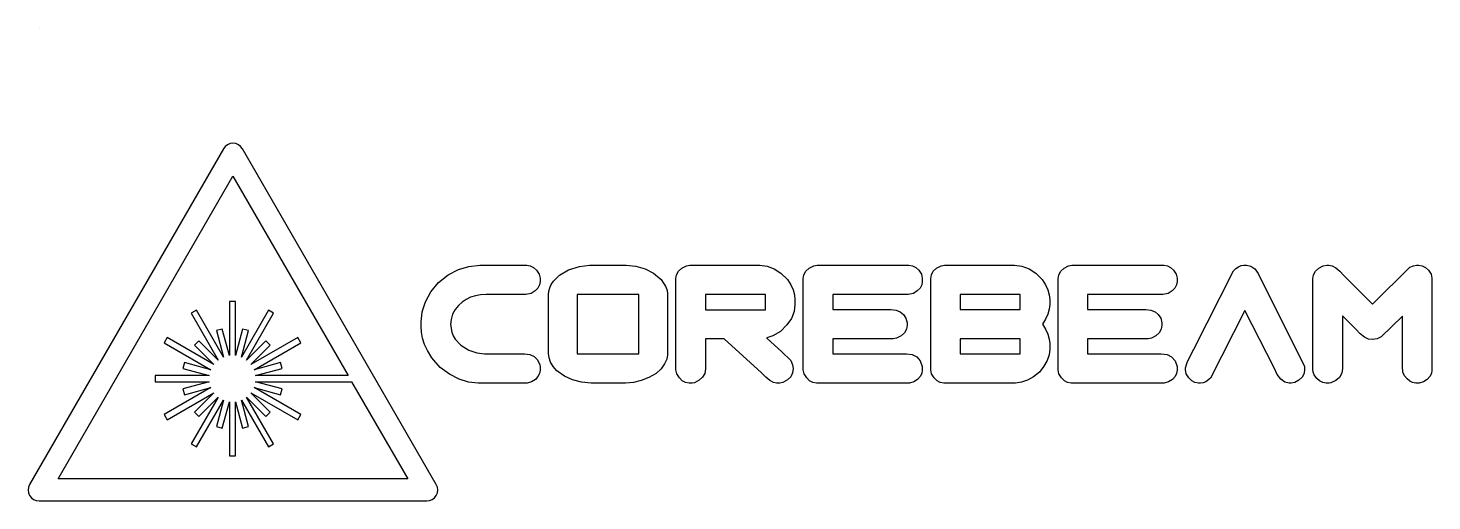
# Model space of a CAD drawing. Extents: x 0 to 100, y 0 to 33.7.
import ezdxf

# ---------------------------------------------------------------- set-up
doc = ezdxf.new("R2010")
doc.units = 0
doc.layers.get('0').update_dxf_attribs({"linetype": 'CONTINUOUS'})

msp = doc.modelspace()

# ---------------------------------------------------------------- linework, layer by layer
at = {"color": 7}
for points in [[(0.821248, 33.692064), (0.821248, 33.692064), (0.821248, 33.692064)], [(14.605652, 25.492515), (14.403035, 25.465226), (14.217065, 25.387312), (14.056637, 25.264701), (13.930642, 25.103322), (0.123349, 1.187605), (0.04399, 0.996884), (0.017537, 0.796585), (0.04399, 0.597198), (0.123349, 0.409214), (0.249581, 0.245782), (0.410532, 0.1234), (0.597024, 0.046626), (0.799879, 0.020021), (28.412945, 0.020021), (28.615801, 0.04731), (28.802294, 0.125224), (28.963245, 0.247835), (29.089477, 0.409214), (29.168836, 0.599935), (29.195289, 0.800234), (29.168836, 0.999621), (29.089477, 1.187605), (15.282182, 25.103322), (15.155951, 25.266753), (14.994999, 25.389136), (14.808507, 25.46591), (14.605652, 25.492515), (14.605652, 25.492515)], [(14.605652, 23.148225), (22.807629, 8.945654), (16.220203, 8.945654), (18.102324, 9.450392), (17.989823, 9.869994), (16.107701, 9.365257), (19.437141, 11.286905), (19.219739, 11.663937), (15.887259, 9.739249), (17.267684, 11.119674), (16.960585, 11.426771), (15.58472, 10.049389), (17.504849, 13.378826), (17.129337, 13.594709), (15.206168, 10.263748), (15.710905, 12.147392), (15.291304, 12.259891), (14.788087, 10.380811), (14.788087, 14.222589), (14.353284, 14.222589), (14.353284, 10.37625), (13.848547, 12.259891), (13.428946, 12.147392), (13.933683, 10.26679), (12.010513, 13.594709), (11.635001, 13.378826), (13.558171, 10.046346), (12.179266, 11.426771), (11.872167, 11.119674), (13.249552, 9.740767), (9.920112, 11.663937), (9.70271, 11.286905), (13.03063, 9.365257), (11.150028, 9.869994), (11.037526, 9.450392), (12.919648, 8.945654), (9.074829, 8.945654), (9.074829, 8.510851), (12.919648, 8.510851), (11.037526, 8.006114), (11.150028, 7.586514), (13.03215, 8.091252), (9.70271, 6.169601), (9.920112, 5.792569), (13.249552, 7.71422), (11.872167, 6.336834), (12.179266, 6.029734), (13.556651, 7.408641), (11.635001, 4.0792), (12.010513, 3.861799), (13.933683, 7.192758), (13.428946, 5.309116), (13.848547, 5.196614), (14.353284, 7.081777), (14.353284, 3.233917), (14.788087, 3.233917), (14.788087, 7.074177), (15.291304, 5.196614), (15.710905, 5.309116), (15.206168, 7.19124), (17.129337, 3.861799), (17.504849, 4.0792), (15.5832, 7.408641), (16.960585, 6.029734), (17.267684, 6.336834), (15.890299, 7.71422), (19.219739, 5.792569), (19.437141, 6.169601), (16.109221, 8.091252), (17.989823, 7.586514), (18.102324, 8.006114), (16.220203, 8.510851), (23.058477, 8.510851), (27.059887, 1.581359), (2.151419, 1.581359), (14.605652, 23.148225), (14.605652, 23.148225)], [(32.180445, 16.800538), (35.530299, 16.800538), (35.785332, 16.761438), (36.018446, 16.644147), (36.229641, 16.448667), (36.418915, 16.174998), (36.483222, 15.876844), (36.483222, 15.642997), (36.443756, 15.401839), (36.32537, 15.181145), (36.128064, 14.980915), (35.851838, 14.801149), (35.465989, 14.719303), (32.648138, 14.719303), (32.244751, 14.697378), (31.870596, 14.631607), (31.525671, 14.52199), (31.209978, 14.368528), (30.923515, 14.17122), (30.666284, 13.930067), (30.438284, 13.645067), (30.239516, 13.316222), (30.143053, 12.93768), (30.110901, 12.573759), (30.192015, 12.031891), (30.293409, 11.782058), (30.435361, 11.546293), (30.84094, 11.116966), (31.408751, 10.743909), (31.971441, 10.559753), (32.513676, 10.49837), (35.366604, 10.49837), (35.742216, 10.449772), (36.050601, 10.303983), (36.291757, 10.061002), (36.465685, 9.720829), (36.483211, 9.557137), (36.483211, 9.32329), (36.445572, 9.089808), (36.332667, 8.874596), (36.144495, 8.677654), (35.881056, 8.49898), (35.565365, 8.417134), (32.075202, 8.417134), (31.391199, 8.486192), (30.713043, 8.693365), (30.040734, 9.038654), (29.374273, 9.52206), (28.767731, 10.20606), (28.456424, 10.72637), (28.259481, 11.169216), (28.118808, 11.603293), (28.034404, 12.028602), (28.006269, 12.445143), (28.006269, 12.75499), (28.084461, 13.4927), (28.319038, 14.20922), (28.710001, 14.90455), (29.257348, 15.578689), (29.944272, 16.113244), (30.660428, 16.49507), (31.405815, 16.724168), (32.180434, 16.800538), (32.180445, 16.800538)], [(39.99677, 16.800538), (42.610007, 16.800538), (43.311909, 16.737688), (43.961929, 16.549147), (44.560066, 16.234917), (45.106322, 15.794997), (45.44393, 15.257145), (45.528335, 15.01453), (45.556475, 14.789456), (45.556475, 10.428215), (45.505316, 10.103752), (45.351853, 9.773444), (45.096085, 9.437289), (44.738013, 9.095289), (44.224643, 8.798596), (43.690083, 8.586673), (43.134333, 8.459519), (42.557392, 8.417134), (40.107847, 8.417134), (39.423479, 8.471576), (38.790997, 8.634903), (38.2104, 8.907116), (37.681687, 9.288213), (37.418245, 9.590386), (37.230072, 9.894752), (37.117167, 10.20131), (37.079532, 10.510062), (37.079532, 14.70761), (37.101638, 14.961551), (37.167956, 15.205992), (37.278485, 15.440934), (37.433225, 15.666377), (37.875341, 16.088763), (38.494304, 16.473153), (39.282075, 16.718686), (39.99677, 16.800538), (39.99677, 16.800538)], [(47.134941, 16.800538), (52.127568, 16.800538), (52.651893, 16.737688), (53.155028, 16.549147), (53.636973, 16.234917), (54.09773, 15.794997), (54.330474, 15.417916), (54.496722, 15.052529), (54.596474, 14.698837), (54.62973, 14.35684), (54.62973, 14.011916), (54.566147, 13.508413), (54.375414, 13.020988), (54.05753, 12.549641), (53.612494, 12.094373), (53.055642, 11.780139), (52.62449, 11.632526), (52.62449, 11.620834), (53.700182, 10.644522), (54.331571, 10.018984), (54.46749, 9.722289), (54.512805, 9.440213), (54.466761, 9.130731), (54.328643, 8.862904), (54.098452, 8.63673), (53.776186, 8.45221), (53.559882, 8.417134), (53.326033, 8.417134), (53.10497, 8.462441), (52.851026, 8.598365), (52.5642, 8.824904), (52.24449, 9.142058), (49.590333, 11.568218), (48.257406, 11.568218), (48.257406, 9.422674), (48.208078, 9.104423), (48.060095, 8.833673), (47.81346, 8.610422), (47.468172, 8.434672), (47.322018, 8.417132), (47.088171, 8.417132), (46.834229, 8.457325), (46.604401, 8.577902), (46.398689, 8.778864), (46.217092, 9.06021), (46.152785, 9.358365), (46.152785, 15.824227), (46.199554, 16.122011), (46.339862, 16.378145), (46.573709, 16.592628), (46.901094, 16.76546), (47.134941, 16.800537), (47.134941, 16.800538)], [(56.208191, 16.800538), (62.750054, 16.800538), (63.007281, 16.761438), (63.241127, 16.644147), (63.451592, 16.448667), (63.638676, 16.174998), (63.70298, 15.876844), (63.70298, 15.642997), (63.663515, 15.401839), (63.545129, 15.181145), (63.347822, 14.980915), (63.071592, 14.801149), (62.685747, 14.719303), (57.330659, 14.719303), (57.330659, 13.649454), (61.469744, 13.649454), (61.832203, 13.610355), (62.130356, 13.493065), (62.364203, 13.297585), (62.533744, 13.023914), (62.615592, 12.690683), (62.615592, 12.544528), (62.56882, 12.246737), (62.428511, 11.990601), (62.194665, 11.776121), (61.867282, 11.603295), (61.633436, 11.568218), (57.330659, 11.568218), (57.330659, 10.49837), (62.568828, 10.49837), (62.986091, 10.442464), (63.314204, 10.274752), (63.553168, 9.995233), (63.70298, 9.603906), (63.70298, 9.32329), (63.665342, 9.089808), (63.552436, 8.874596), (63.364264, 8.677654), (63.100828, 8.49898), (62.785131, 8.417134), (56.161424, 8.417134), (55.907481, 8.457326), (55.677654, 8.577903), (55.471941, 8.778865), (55.290345, 9.060212), (55.226037, 9.358367), (55.226037, 15.824228), (55.272807, 16.122013), (55.413115, 16.378147), (55.646963, 16.59263), (55.97435, 16.765461), (56.208191, 16.800538), (56.208191, 16.800538)], [(65.281446, 16.800538), (70.27407, 16.800538), (70.798396, 16.737688), (71.301531, 16.549147), (71.783476, 16.234917), (72.244232, 15.794997), (72.476978, 15.417916), (72.643227, 15.052529), (72.742978, 14.698837), (72.776232, 14.35684), (72.776232, 14.011916), (72.744073, 13.672105), (72.64761, 13.324988), (72.486843, 12.970565), (72.261772, 12.608836), (72.486843, 12.239429), (72.64761, 11.88537), (72.744073, 11.546659), (72.776232, 11.223294), (72.776232, 10.825755), (72.730189, 10.425657), (72.592072, 10.020444), (72.361881, 9.610117), (72.039615, 9.194674), (71.613207, 8.8545), (71.187533, 8.611519), (70.762591, 8.46573), (70.33838, 8.417134), (65.234673, 8.417134), (64.980733, 8.457326), (64.750906, 8.577903), (64.545194, 8.778865), (64.363597, 9.060212), (64.299287, 9.358367), (64.299287, 15.824228), (64.346057, 16.122013), (64.486367, 16.378147), (64.720215, 16.59263), (65.047599, 16.765461), (65.281446, 16.800538), (65.281446, 16.800538)], [(74.354701, 16.800538), (80.896559, 16.800538), (81.153785, 16.761438), (81.387631, 16.644147), (81.598095, 16.448667), (81.785178, 16.174998), (81.849485, 15.876844), (81.849485, 15.642997), (81.81002, 15.401839), (81.691634, 15.181145), (81.494327, 14.980915), (81.218097, 14.801149), (80.832249, 14.719303), (75.477164, 14.719303), (75.477164, 13.649454), (79.616249, 13.649454), (79.978707, 13.610355), (80.27686, 13.493065), (80.510708, 13.297585), (80.68025, 13.023914), (80.762097, 12.690683), (80.762097, 12.544528), (80.715325, 12.246737), (80.575015, 11.990601), (80.341169, 11.776121), (80.013787, 11.603295), (79.779941, 11.568218), (75.477164, 11.568218), (75.477164, 10.49837), (80.71533, 10.49837), (81.132595, 10.442464), (81.460709, 10.274752), (81.699673, 9.995233), (81.849485, 9.603906), (81.849485, 9.32329), (81.811847, 9.089808), (81.698941, 8.874596), (81.510768, 8.677654), (81.24733, 8.49898), (80.931636, 8.417134), (74.307929, 8.417134), (74.053985, 8.457326), (73.824157, 8.577903), (73.618445, 8.778865), (73.436847, 9.060212), (73.372543, 9.358367), (73.372543, 15.824228), (73.419312, 16.122013), (73.55962, 16.378147), (73.793467, 16.59263), (74.120852, 16.765461), (74.354701, 16.800538), (74.354701, 16.800538)], [(86.608265, 16.800538), (86.7895, 16.800538), (87.098247, 16.735861), (87.375572, 16.541839), (87.621476, 16.218475), (87.83596, 15.765767), (90.922737, 9.621444), (90.922737, 9.305751), (90.878886, 9.052904), (90.747346, 8.826365), (90.528117, 8.626134), (90.221201, 8.452211), (89.975656, 8.417134), (89.823657, 8.417134), (89.511979, 8.483999), (89.231728, 8.684596), (88.982901, 9.018924), (88.765499, 9.486982), (86.672575, 13.590992), (84.234723, 8.762058), (83.88395, 8.503365), (83.704181, 8.438692), (83.521488, 8.417134), (83.375336, 8.417134), (83.121027, 8.457326), (82.890104, 8.577903), (82.682565, 8.778865), (82.498413, 9.060212), (82.445792, 9.358367), (82.445792, 9.486982), (82.594871, 9.941521), (83.042102, 10.837447), (85.859956, 16.402999), (86.031685, 16.576918), (86.213647, 16.701147), (86.40584, 16.775688), (86.608265, 16.800538), (86.608265, 16.800538)], [(92.501206, 16.800538), (92.653206, 16.800538), (92.899839, 16.755226), (93.160358, 16.619301), (93.434762, 16.392763), (93.723054, 16.075613), (95.775058, 14.029455), (98.411679, 16.666077), (98.673291, 16.766917), (98.896912, 16.800538), (99.043064, 16.800538), (99.30029, 16.761438), (99.534135, 16.644147), (99.744599, 16.448667), (99.931683, 16.174998), (99.995987, 15.876844), (99.995987, 9.32329), (99.958351, 9.089808), (99.845446, 8.874596), (99.657274, 8.677654), (99.393835, 8.49898), (99.078141, 8.417134), (98.844298, 8.417134), (98.623234, 8.449288), (98.416059, 8.545749), (98.22277, 8.706519), (98.043368, 8.931596), (97.929366, 9.20052), (97.891369, 9.586368), (97.891369, 13.187607), (96.388908, 11.70268), (96.090745, 11.5536), (95.75752, 11.50391), (95.47617, 11.550313), (95.187515, 11.689524), (94.891555, 11.921544), (94.588288, 12.246373), (93.623666, 13.205145), (93.623666, 9.457752), (93.572513, 9.106616), (93.419052, 8.819057), (93.163282, 8.595076), (92.805205, 8.434673), (92.688283, 8.417132), (92.454434, 8.417132), (92.218029, 8.453306), (91.999894, 8.561825), (91.80003, 8.742691), (91.618435, 8.995903), (91.543893, 9.197595), (91.519048, 9.393442), (91.519048, 15.841766), (91.565086, 16.123108), (91.703202, 16.370838), (91.933393, 16.584955), (92.255662, 16.76546), (92.501206, 16.800537), (92.501206, 16.800538)], [(39.113999, 14.725149), (39.113999, 10.492524), (43.522008, 10.492524), (43.522008, 14.725149), (39.113999, 14.725149)], [(48.257406, 14.719303), (48.257406, 13.631915), (52.525109, 13.631915), (52.525109, 14.719303), (48.257406, 14.719303)], [(66.403909, 14.719303), (66.403909, 13.649454), (70.671614, 13.649454), (70.671614, 14.719303), (66.403909, 14.719303)], [(66.403909, 11.568218), (66.403909, 10.49837), (70.671614, 10.49837), (70.671614, 11.568218), (66.403909, 11.568218)]]:
    msp.add_lwpolyline(points, dxfattribs=at)

doc.saveas('drawing.dxf')
